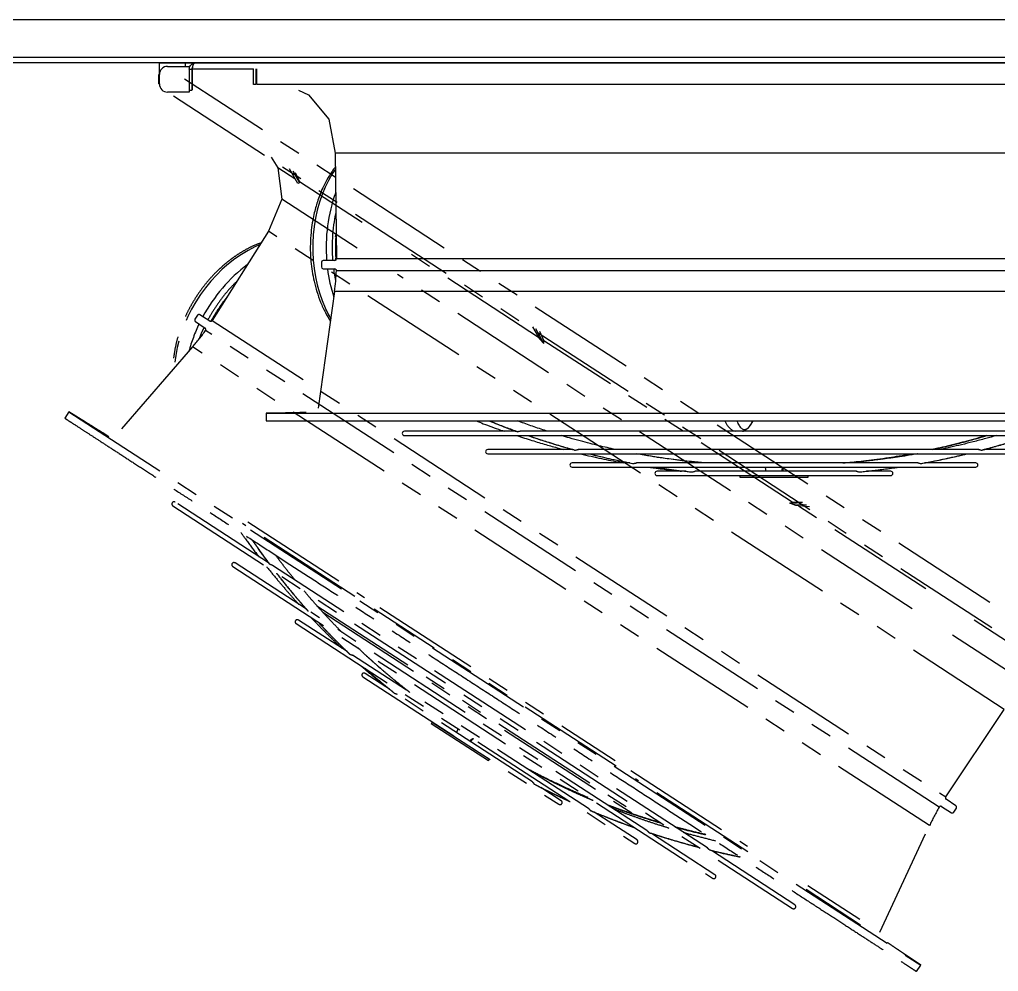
# Model space of a CAD drawing. Header units: inches. Extents: x 908 to 1218, y 494 to 690.
# Drawn here: x 1042.75 to 1065.33, y 597.47 to 619.41 of the extents above; entities that cross this region are included whole.
import ezdxf

# ---------------------------------------------------------------- set-up
doc = ezdxf.new("R2010")
doc.units = ezdxf.units.IN
doc.header["$MEASUREMENT"] = 0
doc.linetypes.add('PHANTOM', pattern=[0.5, 0.25, -0.05, 0.05, -0.05, 0.05, -0.05])
doc.layers.add('Hingeable', color=7, linetype='PHANTOM')

msp = doc.modelspace()

# ---------------------------------------------------------------- linework, layer by layer
at = {"linetype": 'Continuous', "lineweight": 25}
for p, q in [((960.2814, 619.412), (1080.0154, 619.412)), ((960.2814, 618.545), (1080.0154, 618.545)), ((1080.0154, 618.412), (960.2814, 618.412)), ((1045.9772, 618.1465), (1045.9772, 618.412)), ((1046.1652, 618.334), (1046.6652, 618.334)), ((1046.5712, 618.412), (1046.5712, 618.334)), ((1046.6652, 618.334), (1046.6652, 618.266)), ((1046.6686, 618.287), (1046.6652, 618.287)), ((1046.7368, 618.287), (1046.7313, 618.287)), ((1045.9677, 617.9275), (1045.9677, 618.1465)), ((1045.9677, 618.1465), (1045.9777, 618.1465)), ((1045.9777, 617.9275), (1045.9777, 618.1465)), ((1046.6652, 618.266), (1046.7282, 618.266)), ((1046.6652, 618.266), (1046.6652, 617.787)), ((1046.7282, 618.266), (1046.7282, 617.787)), ((1046.7353, 618.154), (1046.7282, 618.154)), ((1046.7353, 618.266), (1046.7353, 617.787)), ((1048.1484, 618.266), (1046.7353, 618.266)), ((1048.1484, 617.912), (1048.1484, 618.279)), ((1048.1984, 618.279), (1048.1984, 617.912)), ((1048.2263, 617.912), (1048.2263, 618.279)), ((1045.9677, 617.9275), (1045.9777, 617.9275)), ((1048.1984, 617.912), (1048.1484, 617.912)), ((1072.0706, 617.912), (1048.2263, 617.912)), ((1046.6652, 617.74), (1046.1652, 617.74)), ((1046.6652, 617.787), (1046.6652, 617.74)), ((1046.6652, 617.787), (1046.7282, 617.787)), ((1049.1844, 617.787), (1049.4134, 617.6748)), ((1049.4134, 617.6748), (1049.8862, 617.1161)), ((1049.8862, 617.1161), (1050.0303, 616.3308)), ((1050.0303, 616.3308), (1050.0642, 613.9001)), ((1070.2666, 616.3308), (1050.0303, 616.3308)), ((1050.0554, 614.5331), (1050.0467, 614.4304)), ((1050.0467, 614.4304), (1050.0564, 614.4597)), ((1050.0397, 614.4031), (1050.0467, 614.4304)), ((1050.0572, 614.4031), (1050.0397, 614.4031)), ((1050.0397, 614.4031), (1050.0447, 614.4005)), ((1050.0467, 614.4304), (1050.0447, 614.4005)), ((1050.0447, 614.4005), (1050.0573, 614.3965)), ((1049.7154, 613.816), (1049.7154, 613.7087)), ((1050.0255, 613.8601), (1049.7541, 613.8554)), ((1050.0397, 613.9091), (1050.0447, 613.9117)), ((1050.0641, 613.9091), (1050.0397, 613.9091)), ((1050.0397, 613.9091), (1050.0467, 613.8818)), ((1050.0447, 613.9117), (1050.0639, 613.9179)), ((1050.0467, 613.8818), (1050.0447, 613.9117)), ((1050.0467, 613.8818), (1050.0506, 613.87)), ((1050.0467, 613.8818), (1050.0478, 613.8675)), ((1050.0642, 613.9001), (1070.2327, 613.9001)), ((1049.7541, 613.6693), (1050.0218, 613.6647)), ((1050.0604, 613.6237), (1070.2365, 613.6237)), ((1050.0168, 613.144), (1049.6392, 610.4568)), ((1070.2801, 613.144), (1050.0168, 613.144)), ((1048.8886, 610.344), (1048.4358, 610.3361)), ((1048.4358, 610.3361), (1048.4389, 610.16)), ((1048.4358, 610.3361), (1071.861, 610.3361)), ((1059.6224, 610.0842), (1059.673, 610.16)), ((1059.5958, 610.0464), (1059.6022, 610.056)), ((1059.5996, 610.0527), (1059.5958, 610.0464)), ((1059.6139, 610.0767), (1059.6068, 610.0648)), ((1059.6195, 610.086), (1059.6139, 610.0767)), ((1054.1991, 609.9209), (1051.6273, 609.9209)), ((1051.6273, 609.8225), (1068.6696, 609.8225)), ((1066.2643, 609.9209), (1054.3074, 609.9209)), ((1055.512, 609.4996), (1053.5499, 609.4996)), ((1064.874, 609.4996), (1055.6366, 609.4996)), ((1066.747, 609.4996), (1064.9975, 609.4996)), ((1053.5499, 609.4012), (1066.747, 609.4012)), ((1056.8286, 609.192), (1055.4939, 609.192)), ((1055.4939, 609.0936), (1064.803, 609.0936)), ((1063.4684, 609.192), (1056.9798, 609.192)), ((1064.803, 609.192), (1063.6217, 609.192)), ((1058.1228, 608.9991), (1057.4527, 608.9991)), ((1057.4527, 608.9006), (1062.8442, 608.9006)), ((1062.052, 608.9991), (1058.3333, 608.9991)), ((1059.361, 608.9002), (1059.361, 608.8608)), ((1059.361, 608.9002), (1060.9358, 608.9002)), ((1059.361, 608.8608), (1060.9358, 608.8608)), ((1060.9358, 608.8608), (1060.9358, 608.9002)), ((1062.8442, 608.9991), (1062.2836, 608.9991))]:
    msp.add_line(p, q, dxfattribs=at)
msp.add_line((1045.9772, 618.412), (1072.0154, 618.412))
at = {"linetype": 'Continuous', "lineweight": 25, "flags": 128}
msp.add_lwpolyline([(1050.0354, 615.9652), (1049.9641, 615.8568), (1049.877, 615.7052), (1049.7981, 615.5446), (1049.7282, 615.376), (1049.6674, 615.2005), (1049.6163, 615.0189), (1049.575, 614.8324), (1049.5438, 614.6419), (1049.5229, 614.4487), (1049.5124, 614.2538), (1049.5124, 614.0584), (1049.5229, 613.8635), (1049.5438, 613.6703), (1049.575, 613.4798), (1049.6163, 613.2933), (1049.6674, 613.1117), (1049.7282, 612.9362), (1049.7981, 612.7676), (1049.877, 612.607), (1049.9284, 612.5148)], dxfattribs=at)
at = {"linetype": 'Continuous', "lineweight": 25}
for centre, radius, start, end in [((1046.1652, 618.1465), 0.1875, 90, 180), ((1046.1647, 617.9275), 0.1875, 180, 270), ((1046.1652, 617.9275), 0.1875, 180, 270), ((1053.5763, 614.1599), 3.754, 160.25957, 184.63044), ((1053.9299, 614.1561), 3.8929, 176.39995, 183.60005), ((1049.7547, 613.816), 0.0394, 91, 180), ((1050.0248, 613.8995), 0.0394, 271, 0.79863), ((1049.7547, 613.7087), 0.0394, 180, 269), ((1053.4643, 614.1223), 3.639, 187.17806, 197.74353), ((1045.1435, 613.8289), 4.9213, 352, 357.61022), ((1050.0211, 613.6253), 0.0394, 357.61022, 89), ((1051.6273, 609.8717), 0.0492, 90, 270), ((1053.5499, 609.4504), 0.0492, 90, 270), ((1055.4939, 609.1428), 0.0492, 90, 270), ((1064.803, 609.1428), 0.0492, 270, 90), ((1057.4527, 608.9499), 0.0492, 90, 270), ((1062.8442, 608.9499), 0.0492, 270, 90)]:
    msp.add_arc(centre, radius, start, end, dxfattribs=at)
for points, knots in [([(1046.6652, 618.266), (1046.6666, 618.2816), (1046.6696, 618.3128), (1046.692, 618.3542), (1046.724, 618.3858), (1046.7646, 618.4076), (1046.795, 618.4105), (1046.8112, 618.412)], [0, 0, 0, 0, 0.1911269, 0.3820585, 0.5729919, 0.7736094, 1, 1, 1, 1]), ([(1046.7282, 618.266), (1046.7288, 618.2742), (1046.7298, 618.2887), (1046.7363, 618.3007), (1046.7391, 618.3059)], [0, 0, 0, 0, 0.567634, 1, 1, 1, 1]), ([(1046.8112, 618.412), (1046.7995, 618.4093), (1046.7801, 618.4048), (1046.7544, 618.3743), (1046.7436, 618.339), (1046.7379, 618.301), (1046.7362, 618.2781), (1046.7353, 618.266)], [0, 0, 0, 0, 0.3002984, 0.4981942, 0.7181275, 0.8511703, 1, 1, 1, 1]), ([(1050.0347, 616.014), (1050.0087, 615.9806), (1049.9377, 615.8896), (1049.8416, 615.7276), (1049.7477, 615.5429), (1049.6758, 615.3716), (1049.6213, 615.2177), (1049.5769, 615.0697), (1049.5369, 614.9096), (1049.4999, 614.7185), (1049.4701, 614.4909), (1049.4564, 614.2612), (1049.4576, 614.0378), (1049.4706, 613.8283), (1049.4981, 613.6062), (1049.5428, 613.3739), (1049.6071, 613.1342), (1049.694, 612.8919), (1049.7973, 612.6621), (1049.8812, 612.525), (1049.9208, 612.4605)], [0, 0, 0, 0, 0.0371027, 0.1012441, 0.1583804, 0.208552, 0.2517965, 0.2889128, 0.3308986, 0.3813392, 0.4402481, 0.5076441, 0.5573162, 0.6107832, 0.6680547, 0.7291411, 0.7940539, 0.8628045, 0.935405, 1, 1, 1, 1]), ([(1050.0493, 614.9714), (1050.0338, 614.8987), (1049.9978, 614.7301), (1049.9682, 614.4564), (1049.9548, 614.157), (1049.9658, 613.9581), (1049.9712, 613.8592)], [0, 0, 0, 0, 0.2022622, 0.46904, 0.7358182, 1, 1, 1, 1]), ([(1049.9937, 613.6652), (1049.9972, 613.63), (1050.0067, 613.5369), (1050.0268, 613.4472), (1050.0392, 613.3915)], [0, 0, 0, 0, 0.378481, 1, 1, 1, 1]), ([(1048.4389, 610.16), (1048.4437, 610.16), (1048.4534, 610.16), (1048.5314, 610.16), (1048.6555, 610.16), (1048.8299, 610.16), (1049.0524, 610.16), (1049.3225, 610.16), (1049.639, 610.16), (1050.0005, 610.16), (1050.4054, 610.16), (1050.852, 610.16), (1051.3385, 610.16), (1051.8626, 610.16), (1052.4223, 610.16), (1053.015, 610.16), (1053.6383, 610.16), (1054.2895, 610.16), (1054.9658, 610.16), (1055.6642, 610.16), (1056.3818, 610.16), (1057.1156, 610.16), (1057.8624, 610.16), (1058.619, 610.16), (1059.3821, 610.16), (1060.1484, 610.16), (1060.9148, 610.16), (1061.6779, 610.16), (1062.4345, 610.16), (1063.1813, 610.16), (1063.915, 610.16), (1064.6327, 610.16), (1065.3311, 610.16), (1066.0074, 610.16), (1066.6586, 610.16), (1067.2818, 610.16), (1067.8746, 610.16), (1068.4342, 610.16), (1068.9584, 610.16), (1069.4449, 610.16), (1069.8915, 610.16), (1070.2964, 610.16), (1070.6579, 610.16), (1070.9744, 610.16), (1071.2445, 610.16), (1071.467, 610.16), (1071.6413, 610.16), (1071.7655, 610.16), (1071.8435, 610.16), (1071.8531, 610.16), (1071.858, 610.16)], [0, 0, 0, 0, 0.0208333, 0.0416667, 0.0625, 0.0833333, 0.1041667, 0.125, 0.1458333, 0.1666667, 0.1875, 0.2083334, 0.2291667, 0.25, 0.2708334, 0.2916666, 0.3125, 0.3333333, 0.3541667, 0.375, 0.3958333, 0.4166666, 0.4375001, 0.4583333, 0.4791667, 0.5, 0.5208333, 0.5416667, 0.5625, 0.5833334, 0.6041667, 0.625, 0.6458334, 0.6666667, 0.6875, 0.7083334, 0.7291667, 0.75, 0.7708333, 0.7916667, 0.8125, 0.8333333, 0.8541667, 0.875, 0.8958333, 0.9166667, 0.9375, 0.9583333, 0.9791667, 1, 1, 1, 1]), ([(1049.361, 610.3523), (1049.3575, 610.3522), (1049.3505, 610.3521), (1049.2965, 610.3511), (1049.2194, 610.3498), (1049.1269, 610.3481), (1049.0336, 610.3465), (1048.9547, 610.3452), (1048.8994, 610.3442), (1048.8922, 610.3441), (1048.8886, 610.344)], [0, 0, 0, 0, 0.1247936, 0.2486431, 0.3721439, 0.4969371, 0.6227234, 0.7484945, 0.8742541, 1, 1, 1, 1]), ([(1053.2821, 610.16), (1053.3368, 610.1384), (1053.5237, 610.0646), (1053.7393, 609.9853), (1053.9006, 609.9304), (1053.9285, 609.9209)], [0, 0, 0, 0, 0.2551692, 0.8714274, 1, 1, 1, 1]), ([(1053.585, 610.16), (1053.6489, 610.1337), (1053.8407, 610.0547), (1054.0522, 609.9738), (1054.2001, 609.9214), (1054.2187, 609.9148)], [0, 0, 0, 0, 0.3037805, 0.9120454, 1, 1, 1, 1]), ([(1053.595, 610.16), (1053.6264, 610.1469), (1053.7506, 610.0951), (1053.9656, 610.0117), (1054.1496, 609.9436), (1054.24, 609.9101)], [0, 0, 0, 0, 0.14679443, 0.58056216, 1, 1, 1, 1]), ([(1054.9281, 609.9209), (1054.9047, 609.9283), (1054.7756, 609.9688), (1054.544, 610.0474), (1054.3366, 610.1228), (1054.2339, 610.16)], [0, 0, 0, 0, 0.1009147, 0.5551046, 1, 1, 1, 1]), ([(1059.0176, 610.16), (1059.0221, 610.1502), (1059.0317, 610.1292), (1059.0481, 610.0989), (1059.0666, 610.0687), (1059.0874, 610.0398), (1059.111, 610.0112), (1059.1479, 609.9752), (1059.1971, 609.9385), (1059.2386, 609.9264), (1059.2572, 609.9209)], [0, 0, 0, 0, 0.0905703, 0.1931152, 0.2979929, 0.4051653, 0.5146455, 0.6528278, 0.8439889, 1, 1, 1, 1]), ([(1059.2959, 610.16), (1059.2994, 610.1501), (1059.3185, 610.0971), (1059.3591, 610.0284), (1059.4173, 609.9724), (1059.4717, 609.9532), (1059.5056, 609.9699), (1059.5194, 609.9767)], [0, 0, 0, 0, 0.0569108, 0.3038332, 0.5601303, 0.8215446, 1, 1, 1, 1]), ([(1059.6373, 610.16), (1059.6379, 610.1409), (1059.6386, 610.1136), (1059.6239, 610.0924), (1059.6195, 610.086)], [0, 0, 0, 0, 0.6998275, 1, 1, 1, 1]), ([(1059.4252, 609.9209), (1059.4378, 609.9248), (1059.4723, 609.9354), (1059.5025, 609.9587), (1059.5217, 609.9734)], [0, 0, 0, 0, 0.3635829, 1, 1, 1, 1]), ([(1059.5194, 609.9767), (1059.5258, 609.9786), (1059.552, 609.9863), (1059.577, 610.0205), (1059.5958, 610.0464)], [0, 0, 0, 0, 0.2444724, 1, 1, 1, 1]), ([(1059.5472, 609.9928), (1059.551, 609.9956), (1059.5764, 610.0139), (1059.5984, 610.0468), (1059.6172, 610.0747)], [0, 0, 0, 0, 0.1518701, 1, 1, 1, 1]), ([(1054.2161, 609.8225), (1054.2173, 609.8221), (1054.3343, 609.782), (1054.5587, 609.7121), (1054.88, 609.6156), (1055.1252, 609.5461), (1055.2637, 609.5101), (1055.3038, 609.4996)], [0, 0, 0, 0, 0.0033163, 0.3252534, 0.6200059, 0.8899545, 1, 1, 1, 1]), ([(1054.24, 609.9101), (1054.2341, 609.9104), (1054.2251, 609.9109), (1054.2203, 609.9137), (1054.2187, 609.9147)], [0, 0, 0, 0, 0.6572272, 1, 1, 1, 1]), ([(1054.3087, 609.9208), (1054.3081, 609.9208), (1054.3036, 609.9211), (1054.294, 609.9198), (1054.2782, 609.9162), (1054.2592, 609.9114), (1054.2468, 609.9105), (1054.24, 609.9101)], [0, 0, 0, 0, 0.02775, 0.2009137, 0.3724469, 0.6544216, 1, 1, 1, 1]), ([(1054.4784, 609.8225), (1054.4915, 609.8178), (1054.6123, 609.7747), (1054.829, 609.7042), (1055.1189, 609.6134), (1055.3538, 609.5441), (1055.4933, 609.5057), (1055.5463, 609.4912)], [0, 0, 0, 0, 0.0373277, 0.3415904, 0.6100747, 0.8518795, 1, 1, 1, 1]), ([(1054.4903, 609.8225), (1054.5554, 609.7997), (1054.7416, 609.7343), (1055.0175, 609.6469), (1055.3114, 609.5582), (1055.4837, 609.5101), (1055.5668, 609.4869)], [0, 0, 0, 0, 0.1823606, 0.5219938, 0.7693971, 1, 1, 1, 1]), ([(1056.4971, 609.4996), (1056.4317, 609.5138), (1056.3036, 609.5417), (1056.1072, 609.5882), (1055.9013, 609.6393), (1055.6756, 609.6987), (1055.4547, 609.7598), (1055.3089, 609.8035), (1055.2453, 609.8225)], [0, 0, 0, 0, 0.1559953, 0.3057262, 0.4694356, 0.6487841, 0.8468714, 1, 1, 1, 1]), ([(1065.0524, 609.8225), (1064.9785, 609.8005), (1064.8279, 609.7559), (1064.6075, 609.6951), (1064.3797, 609.6353), (1064.1564, 609.5801), (1063.9593, 609.5341), (1063.8435, 609.509), (1063.8002, 609.4996)], [0, 0, 0, 0, 0.17790142, 0.36237281, 0.52920155, 0.72385137, 0.89658553, 1, 1, 1, 1]), ([(1063.8012, 609.4996), (1063.836, 609.5069), (1063.9627, 609.5335), (1064.1881, 609.5865), (1064.4856, 609.6607), (1064.7781, 609.7393), (1064.9713, 609.7967), (1065.058, 609.8225)], [0, 0, 0, 0, 0.0826391, 0.3009, 0.5364815, 0.79198, 1, 1, 1, 1]), ([(1065.2821, 609.8225), (1065.1998, 609.7991), (1065.0203, 609.7482), (1064.7512, 609.6781), (1064.4818, 609.6119), (1064.2338, 609.5551), (1064.0664, 609.5185), (1063.9815, 609.5013), (1063.9729, 609.4996)], [0, 0, 0, 0, 0.1894129, 0.413164, 0.6178386, 0.8064082, 0.9804163, 1, 1, 1, 1]), ([(1064.9429, 609.4869), (1065.0546, 609.5169), (1065.2884, 609.5796), (1065.6244, 609.679), (1065.8886, 609.7611), (1066.031, 609.809), (1066.071, 609.8225)], [0, 0, 0, 0, 0.2960221, 0.6190564, 0.8929449, 1, 1, 1, 1]), ([(1064.9618, 609.4908), (1064.9665, 609.492), (1065.0652, 609.5172), (1065.2662, 609.5729), (1065.5859, 609.6653), (1065.8594, 609.749), (1066.0298, 609.8064), (1066.0774, 609.8225)], [0, 0, 0, 0, 0.012489, 0.2638136, 0.5389367, 0.8710184, 1, 1, 1, 1]), ([(1055.5462, 609.4909), (1055.5463, 609.4908), (1055.5493, 609.4885), (1055.5576, 609.4871), (1055.5655, 609.4869), (1055.5668, 609.4869)], [0, 0, 0, 0, 0.0124025, 0.8343247, 1, 1, 1, 1]), ([(1055.5668, 609.4869), (1055.5731, 609.4873), (1055.5849, 609.4881), (1055.6034, 609.4931), (1055.6189, 609.4974), (1055.6292, 609.4993), (1055.6365, 609.4998), (1055.6395, 609.4993), (1055.6412, 609.499)], [0, 0, 0, 0, 0.292607, 0.5470097, 0.7222793, 0.8555869, 0.9202686, 1, 1, 1, 1]), ([(1064.8692, 609.4989), (1064.8705, 609.4992), (1064.8722, 609.4996), (1064.8779, 609.4996), (1064.8865, 609.4986), (1064.9011, 609.495), (1064.9194, 609.4897), (1064.9337, 609.4871), (1064.9415, 609.4869), (1064.9429, 609.4869)], [0, 0, 0, 0, 0.0626154, 0.080825, 0.2284319, 0.3747427, 0.6034082, 0.9334816, 1, 1, 1, 1]), ([(1064.9429, 609.4869), (1064.9486, 609.4872), (1064.9565, 609.4877), (1064.9606, 609.4904), (1064.9617, 609.4912)], [0, 0, 0, 0, 0.7202603, 1, 1, 1, 1]), ([(1055.6923, 609.4012), (1055.7113, 609.3965), (1055.8133, 609.3713), (1055.9924, 609.3308), (1056.2238, 609.2806), (1056.4506, 609.2344), (1056.6008, 609.2066), (1056.6796, 609.192)], [0, 0, 0, 0, 0.0577954, 0.3112715, 0.5451845, 0.7611209, 1, 1, 1, 1]), ([(1055.8878, 609.4012), (1055.9512, 609.3853), (1056.0875, 609.351), (1056.289, 609.3044), (1056.4848, 609.2614), (1056.6586, 609.2254), (1056.7913, 609.1991), (1056.8663, 609.1851), (1056.8902, 609.1807)], [0, 0, 0, 0, 0.1903686, 0.4093739, 0.6037593, 0.7761169, 0.9288109, 1, 1, 1, 1]), ([(1055.8918, 609.4012), (1055.8934, 609.4008), (1055.981, 609.3778), (1056.1495, 609.3377), (1056.4049, 609.279), (1056.656, 609.2257), (1056.8266, 609.193), (1056.9085, 609.1773)], [0, 0, 0, 0, 0.0047443, 0.2597377, 0.4981117, 0.7590951, 1, 1, 1, 1]), ([(1058.5377, 609.192), (1058.4823, 609.1968), (1058.3506, 609.2083), (1058.1467, 609.2296), (1057.932, 609.2548), (1057.7356, 609.2804), (1057.573, 609.3036), (1057.4324, 609.325), (1057.2992, 609.3463), (1057.1485, 609.3716), (1057.042, 609.391), (1056.9859, 609.4012)], [0, 0, 0, 0, 0.106827, 0.2538652, 0.393264, 0.5213065, 0.6332717, 0.7078537, 0.7934049, 0.8912396, 1, 1, 1, 1]), ([(1058.5558, 609.192), (1058.5204, 609.1949), (1058.4178, 609.2032), (1058.2408, 609.2207), (1058.0162, 609.2452), (1057.7664, 609.2766), (1057.5115, 609.3125), (1057.3396, 609.3403), (1057.26, 609.3531)], [0, 0, 0, 0, 0.0816516, 0.2369362, 0.4093109, 0.6011102, 0.8152531, 1, 1, 1, 1]), ([(1061.7411, 609.192), (1061.7765, 609.1949), (1061.879, 609.2032), (1062.0561, 609.2207), (1062.2807, 609.2452), (1062.5305, 609.2765), (1062.7859, 609.3127), (1063.0461, 609.3543), (1063.2172, 609.3831), (1063.3079, 609.4006), (1063.3112, 609.4012)], [0, 0, 0, 0, 0.0673434, 0.1954166, 0.3375852, 0.4957744, 0.6723918, 0.8258233, 0.9936812, 1, 1, 1, 1]), ([(1063.4551, 609.4012), (1063.4158, 609.3941), (1063.2867, 609.371), (1063.0749, 609.3376), (1062.8076, 609.2986), (1062.5451, 609.2646), (1062.2886, 609.2352), (1062.0583, 609.2124), (1061.9044, 609.1985), (1061.8268, 609.1926), (1061.8181, 609.192)], [0, 0, 0, 0, 0.0722352, 0.2376766, 0.3887453, 0.5628004, 0.7185449, 0.858352, 0.9841316, 1, 1, 1, 1]), ([(1063.4587, 609.4012), (1063.3955, 609.3901), (1063.2587, 609.3661), (1063.0553, 609.3341), (1062.8549, 609.3047), (1062.6736, 609.2802), (1062.5092, 609.2596), (1062.3599, 609.2423), (1062.1938, 609.2244), (1062.0209, 609.2074), (1061.8932, 609.1967), (1061.8368, 609.192)], [0, 0, 0, 0, 0.1173272, 0.2537855, 0.3769388, 0.488294, 0.589206, 0.680874, 0.7643265, 0.89598, 1, 1, 1, 1]), ([(1063.5389, 609.1773), (1063.6491, 609.1976), (1063.8814, 609.2404), (1064.2178, 609.3117), (1064.4616, 609.3663), (1064.5835, 609.3968), (1064.6011, 609.4012)], [0, 0, 0, 0, 0.3104915, 0.6542957, 0.9499074, 1, 1, 1, 1]), ([(1063.5728, 609.1837), (1063.5745, 609.184), (1063.6683, 609.2002), (1063.8264, 609.2309), (1064.052, 609.2762), (1064.2599, 609.3209), (1064.4457, 609.3627), (1064.5621, 609.3909), (1064.6043, 609.4012)], [0, 0, 0, 0, 0.004831, 0.2716588, 0.4588827, 0.6602288, 0.8767876, 1, 1, 1, 1]), ([(1056.8903, 609.1811), (1056.8928, 609.1799), (1056.8977, 609.1776), (1056.905, 609.1774), (1056.9085, 609.1773)], [0, 0, 0, 0, 0.5217556, 1, 1, 1, 1]), ([(1056.9085, 609.1773), (1056.9148, 609.1777), (1056.9266, 609.1786), (1056.9449, 609.184), (1056.9603, 609.1888), (1056.9715, 609.1914), (1056.9793, 609.1923), (1056.9825, 609.1917), (1056.9839, 609.1914)], [0, 0, 0, 0, 0.2854407, 0.5338095, 0.7052372, 0.8376962, 0.9321115, 1, 1, 1, 1]), ([(1057.2746, 609.0936), (1057.3136, 609.0877), (1057.4134, 609.0729), (1057.5684, 609.052), (1057.7346, 609.031), (1057.8827, 609.0136), (1057.9758, 609.0037), (1058.0186, 608.9991)], [0, 0, 0, 0, 0.1574629, 0.4029133, 0.6253461, 0.8273997, 1, 1, 1, 1]), ([(1057.3995, 609.0936), (1057.442, 609.0868), (1057.5655, 609.0672), (1057.7753, 609.0384), (1058.0198, 609.0076), (1058.1832, 608.9904), (1058.2604, 608.9822)], [0, 0, 0, 0, 0.148459, 0.4313257, 0.7313798, 1, 1, 1, 1]), ([(1057.4049, 609.0936), (1057.4447, 609.0871), (1057.6247, 609.0579), (1057.9043, 609.0212), (1058.1443, 608.9965), (1058.2436, 608.9863)], [0, 0, 0, 0, 0.1425303, 0.645365, 1, 1, 1, 1]), ([(1059.96, 608.9991), (1059.9609, 609.01), (1059.9629, 609.0341), (1059.9559, 609.068), (1059.9455, 609.086), (1059.9411, 609.0936)], [0, 0, 0, 0, 0.3232509, 0.7134492, 1, 1, 1, 1]), ([(1060.3369, 608.9991), (1060.336, 609.01), (1060.334, 609.0341), (1060.3409, 609.068), (1060.3514, 609.086), (1060.3558, 609.0936)], [0, 0, 0, 0, 0.3232497, 0.7134487, 1, 1, 1, 1]), ([(1060.3716, 609.0936), (1060.3689, 609.0895), (1060.3597, 609.0759), (1060.3527, 609.0447), (1060.3496, 609.0155), (1060.3527, 609.001), (1060.3531, 608.9991)], [0, 0, 0, 0, 0.16533729, 0.55364192, 0.94181843, 1, 1, 1, 1]), ([(1062.1242, 608.9822), (1062.1922, 608.989), (1062.3347, 609.0034), (1062.5593, 609.0293), (1062.7861, 609.0587), (1062.9449, 609.0806), (1063.0216, 609.0925), (1063.0281, 609.0936)], [0, 0, 0, 0, 0.2252491, 0.4725727, 0.7448135, 0.9783224, 1, 1, 1, 1]), ([(1062.1404, 608.9854), (1062.1835, 608.9895), (1062.2724, 608.9981), (1062.4113, 609.0134), (1062.5623, 609.031), (1062.7285, 609.052), (1062.8835, 609.0729), (1062.9833, 609.0877), (1063.0222, 609.0936)], [0, 0, 0, 0, 0.14654768, 0.30178075, 0.47228808, 0.65999293, 0.86712149, 1, 1, 1, 1]), ([(1063.4662, 609.1917), (1063.467, 609.1918), (1063.4708, 609.1923), (1063.4795, 609.1909), (1063.4928, 609.1875), (1063.5099, 609.1819), (1063.5259, 609.1779), (1063.5354, 609.1774), (1063.5389, 609.1773)], [0, 0, 0, 0, 0.038343, 0.1789577, 0.3183945, 0.5249472, 0.8280535, 1, 1, 1, 1]), ([(1063.5389, 609.1773), (1063.5447, 609.1775), (1063.552, 609.1779), (1063.5558, 609.1806), (1063.5566, 609.1811)], [0, 0, 0, 0, 0.7937388, 1, 1, 1, 1]), ([(1058.2604, 608.9822), (1058.2667, 608.9827), (1058.2785, 608.9836), (1058.2966, 608.9894), (1058.312, 608.9948), (1058.3239, 608.9981), (1058.332, 608.9995), (1058.335, 608.9989), (1058.3357, 608.9987)], [0, 0, 0, 0, 0.28347557, 0.53094151, 0.70246405, 0.83507072, 0.96055143, 1, 1, 1, 1]), ([(1059.7699, 608.9006), (1059.7845, 608.9005), (1059.82, 608.9003), (1059.8555, 608.9002), (1059.8764, 608.9002)], [0, 0, 0, 0, 0.4110875, 1, 1, 1, 1]), ([(1060.4331, 608.9002), (1060.4515, 608.9002), (1060.4903, 608.9003), (1060.5294, 608.9005), (1060.5497, 608.9006), (1060.5498, 608.9006)], [0, 0, 0, 0, 0.4736372, 0.9975737, 1, 1, 1, 1]), ([(1062.0473, 608.9985), (1062.0475, 608.9986), (1062.0487, 608.9991), (1062.0536, 608.9991), (1062.0617, 608.9982), (1062.0742, 608.9946), (1062.0899, 608.9891), (1062.1076, 608.9834), (1062.1187, 608.9826), (1062.1242, 608.9822)], [0, 0, 0, 0, 0.0165709, 0.0751265, 0.1995839, 0.3231784, 0.4968868, 0.7489432, 1, 1, 1, 1])]:
    msp.add_open_spline(points, degree=3, knots=knots, dxfattribs=at)
at = {"layer": 'Hingeable', "linetype": 'PHANTOM', "ltscale": 10}
for p, q in [((1069.3203, 603.2528), (1046.5538, 618.0376)), ((1046.3026, 617.6509), (1069.0692, 602.8661)), ((1048.5561, 616.2435), (1048.705, 615.9945)), ((1048.705, 615.9945), (1048.7973, 615.2685)), ((1049.1199, 615.725), (1048.705, 615.9945)), ((1049.173, 615.6322), (1048.9813, 615.9674)), ((1049.0514, 615.9219), (1049.2081, 615.6477)), ((1049.1075, 615.8854), (1049.2079, 615.6679)), ((1049.2081, 615.6477), (1049.173, 615.6322)), ((1050.6514, 614.7305), (1049.2079, 615.6679)), ((1049.2081, 615.6477), (1049.2079, 615.6679)), ((1048.7973, 615.2685), (1048.4904, 614.5313)), ((1050.5364, 614.1391), (1048.7973, 615.2685)), ((1048.4904, 614.5313), (1047.195, 612.4743)), ((1065.462, 603.5099), (1048.4904, 614.5313)), ((1054.7233, 612.0861), (1051.7657, 614.0068)), ((1063.34, 605.8243), (1051.4679, 613.5341)), ((1047.4484, 612.9095), (1047.4692, 612.9286)), ((1047.4631, 612.9), (1047.4484, 612.9095)), ((1047.4484, 612.9095), (1047.4512, 612.9046)), ((1047.4692, 612.9286), (1047.4512, 612.9046)), ((1047.4512, 612.9046), (1047.4596, 612.8944)), ((1047.5323, 613.01), (1047.4692, 612.9286)), ((1047.4692, 612.9286), (1047.4933, 612.9479)), ((1046.8567, 612.5938), (1046.7982, 612.5038)), ((1046.8092, 612.4497), (1047.0312, 612.3)), ((1047.1408, 612.4619), (1046.9106, 612.6057)), ((1047.1704, 612.4684), (1047.1635, 612.4559)), ((1047.1704, 612.4684), (1047.1672, 612.4564)), ((1047.1794, 612.4952), (1047.1704, 612.4684)), ((1047.1704, 612.4684), (1047.185, 612.4946)), ((1047.1998, 612.4819), (1047.1794, 612.4952)), ((1047.1794, 612.4952), (1047.185, 612.4946)), ((1047.185, 612.4946), (1047.2045, 612.4893)), ((1047.195, 612.4743), (1064.1097, 601.4897)), ((1063.9623, 601.2559), (1047.0413, 612.2445)), ((1054.5848, 612.3284), (1054.7415, 612.0543)), ((1054.8465, 611.9478), (1054.6548, 612.283)), ((1054.7444, 612.2248), (1054.8457, 612.0067)), ((1054.8465, 611.9478), (1054.7415, 612.0543)), ((1060.5707, 608.2888), (1054.8457, 612.0067)), ((1054.8465, 611.9478), (1054.8457, 612.0067)), ((1046.7435, 611.866), (1044.9632, 609.818)), ((1063.7376, 600.8298), (1046.7435, 611.866)), ((1043.8883, 610.3722), (1043.7949, 610.2228)), ((1044.2723, 610.1322), (1043.8883, 610.3722)), ((1043.8883, 610.3722), (1063.5343, 597.6139)), ((1044.673, 609.8818), (1044.6731, 609.8819)), ((1044.8114, 609.7953), (1044.673, 609.8818)), ((1046.2851, 608.2032), (1060.578, 598.9213)), ((1048.4956, 606.8851), (1046.3387, 608.2858)), ((1060.5166, 608.2656), (1060.5707, 608.2888)), ((1060.5166, 608.2656), (1060.9008, 608.2268)), ((1060.6566, 608.213), (1060.5166, 608.2656)), ((1060.5707, 608.2888), (1060.8112, 608.285)), ((1060.9708, 608.1813), (1060.6566, 608.213)), ((1063.6507, 606.2886), (1060.6931, 608.2093)), ((1050.4868, 606.1097), (1047.8976, 607.7911)), ((1048.0182, 607.8341), (1050.7078, 606.0874)), ((1047.6681, 606.8028), (1058.7361, 599.6151)), ((1049.3672, 605.8167), (1047.7217, 606.8853)), ((1058.6144, 600.3139), (1048.5864, 606.8261)), ((1049.6115, 605.897), (1057.1178, 601.0224)), ((1057.2189, 600.7177), (1049.4718, 605.7488)), ((1049.7434, 605.7517), (1056.9318, 601.0835)), ((1056.5106, 602.1978), (1050.9327, 605.8202)), ((1051.0644, 605.8558), (1056.4896, 602.3327)), ((1049.1309, 605.486), (1056.9381, 600.4159)), ((1050.3039, 604.8416), (1049.1845, 605.5685)), ((1066.2085, 604.6276), (1064.765, 605.565)), ((1066.0106, 604.09), (1064.27, 605.2203)), ((1055.8725, 601.2253), (1050.4307, 604.7592)), ((1051.2842, 603.9749), (1050.7222, 604.3399)), ((1050.6686, 604.2574), (1055.1903, 601.3209)), ((1054.5796, 601.8349), (1051.4608, 603.8603)), ((1064.1097, 601.4897), (1065.462, 603.5099)), ((1052.2689, 603.2176), (1052.2474, 603.1846)), ((1052.2474, 603.1846), (1053.5682, 602.3269)), ((1052.2689, 603.2176), (1053.5896, 602.3599)), ((1053.5682, 602.3269), (1053.5896, 602.3599)), ((1056.8462, 602.1011), (1059.5359, 600.3544)), ((1059.5457, 600.2268), (1056.9564, 601.9083)), ((1055.2439, 601.4035), (1054.7737, 601.7088)), ((1064.3455, 601.2834), (1064.1204, 601.4352)), ((1056.9917, 600.4984), (1056.0011, 601.1418)), ((1064.0171, 601.2692), (1064.2442, 601.1273)), ((1064.298, 601.1393), (1064.3565, 601.2293)), ((1062.5908, 598.3705), (1063.7376, 600.8298)), ((1058.7897, 599.6976), (1057.3225, 600.6505)), ((1060.6316, 599.0038), (1058.7063, 600.2542)), ((1062.1488, 598.5363), (1060.8899, 599.3538)), ((1060.9321, 599.4477), (1062.1282, 598.6709)), ((1063.5343, 597.6139), (1063.1589, 597.8671)), ((1063.4358, 597.4678), (1063.5343, 597.6139))]:
    msp.add_line(p, q, dxfattribs=at)
at = {"layer": 'Hingeable', "linetype": 'PHANTOM', "ltscale": 10, "flags": 128}
msp.add_lwpolyline([(1048.2956, 614.2219), (1048.1768, 614.1698), (1048.0211, 614.0901), (1047.8675, 613.9984), (1047.717, 613.8951), (1047.5705, 613.781), (1047.4287, 613.6566), (1047.2924, 613.5226), (1047.1626, 613.3799), (1047.0398, 613.2292), (1046.9249, 613.0715), (1046.8185, 612.9076), (1046.7211, 612.7384), (1046.6334, 612.565), (1046.5558, 612.3883), (1046.4888, 612.2094), (1046.4329, 612.0292), (1046.3882, 611.8489), (1046.3551, 611.6694), (1046.3337, 611.4918), (1046.3266, 611.3864)], dxfattribs=at)
at = {"layer": 'Hingeable', "linetype": 'PHANTOM', "ltscale": 10}
for centre, radius, start, end in [((1050.2819, 610.7794), 3.7539, 127.25934, 151.63085), ((1050.5744, 610.5849), 3.8904, 143.39765, 150.60235), ((1046.8312, 612.4823), 0.0394, 147, 236), ((1046.8897, 612.5724), 0.0394, 58, 147), ((1047.1617, 612.4953), 0.0394, 238, 327.79863), ((1050.1672, 610.809), 3.6385, 154.17725, 164.744), ((1043.0293, 615.0946), 4.9213, 319, 324.61022), ((1047.0092, 612.2673), 0.0394, 324.61022, 56), ((1046.3119, 608.2445), 0.0492, 57, 237), ((1047.6949, 606.844), 0.0492, 57, 237), ((1049.1577, 605.5272), 0.0492, 57, 237), ((1050.6954, 604.2986), 0.0492, 57, 237), ((1055.2171, 601.3622), 0.0492, 237, 57), ((1064.1424, 601.4678), 0.0394, 146.20137, 236), ((1068.1978, 598.75), 4.9213, 149.38978, 155), ((1063.9962, 601.2358), 0.0394, 58, 149.38978), ((1064.265, 601.1607), 0.0394, 238, 327), ((1064.3235, 601.2507), 0.0394, 327, 56), ((1056.9649, 600.4572), 0.0492, 237, 57), ((1058.7629, 599.6564), 0.0492, 237, 57), ((1060.6048, 598.9626), 0.0492, 237, 57)]:
    msp.add_arc(centre, radius, start, end, dxfattribs=at)
for points, knots in [([(1048.3216, 614.2632), (1048.2816, 614.2494), (1048.1725, 614.2118), (1048.0037, 614.1282), (1047.8243, 614.0245), (1047.6707, 613.9199), (1047.5412, 613.8205), (1047.4233, 613.7206), (1047.3026, 613.6081), (1047.1674, 613.468), (1047.0186, 613.2934), (1046.882, 613.1081), (1046.7613, 612.9202), (1046.6581, 612.7374), (1046.5602, 612.5362), (1046.4711, 612.317), (1046.3945, 612.0809), (1046.3354, 611.8304), (1046.2969, 611.5814), (1046.2927, 611.4207), (1046.2907, 611.3451)], [0, 0, 0, 0, 0.03710312, 0.10124438, 0.1583804, 0.20855234, 0.25179691, 0.28891351, 0.3308988, 0.38133962, 0.44024832, 0.50764428, 0.55731674, 0.61078344, 0.66805483, 0.72914153, 0.79405404, 0.8628046, 0.93540538, 1, 1, 1, 1]), ([(1047.766, 613.3809), (1047.7134, 613.3284), (1047.5914, 613.2065), (1047.4175, 612.9931), (1047.2432, 612.7493), (1047.1441, 612.5766), (1047.0948, 612.4906)], [0, 0, 0, 0, 0.2022627, 0.4690407, 0.735818, 1, 1, 1, 1]), ([(1047.0079, 612.3157), (1046.9917, 612.2842), (1046.949, 612.201), (1046.917, 612.1149), (1046.8971, 612.0613)], [0, 0, 0, 0, 0.37848084, 1, 1, 1, 1]), ([(1043.795, 610.2228), (1043.799, 610.2202), (1043.8071, 610.2149), (1043.8725, 610.1724), (1043.9766, 610.1048), (1044.1228, 610.0099), (1044.3095, 609.8887), (1044.536, 609.7416), (1044.8014, 609.5692), (1045.1046, 609.3723), (1045.4442, 609.1518), (1045.8187, 608.9086), (1046.2267, 608.6436), (1046.6663, 608.3581), (1047.1357, 608.0533), (1047.6328, 607.7305), (1048.1555, 607.391), (1048.7017, 607.0364), (1049.2688, 606.668), (1049.8546, 606.2876), (1050.4565, 605.8968), (1051.0719, 605.4971), (1051.6981, 605.0904), (1052.3326, 604.6784), (1052.9726, 604.2628), (1053.6154, 603.8454), (1054.2581, 603.428), (1054.8981, 603.0123), (1055.5326, 602.6003), (1056.1589, 602.1936), (1056.7743, 601.7939), (1057.3762, 601.4031), (1057.962, 601.0227), (1058.5291, 600.6543), (1059.0752, 600.2997), (1059.598, 599.9602), (1060.0951, 599.6374), (1060.5644, 599.3326), (1061.0041, 599.0471), (1061.412, 598.7822), (1061.7866, 598.5389), (1062.1262, 598.3184), (1062.4294, 598.1215), (1062.6948, 597.9491), (1062.9213, 597.802), (1063.1079, 597.6808), (1063.2541, 597.5859), (1063.3583, 597.5183), (1063.4237, 597.4758), (1063.4318, 597.4705), (1063.4358, 597.4679)], [0, 0, 0, 0, 0.02083334, 0.04166665, 0.06249997, 0.08333332, 0.10416663, 0.12499998, 0.1458333, 0.16666669, 0.18749998, 0.20833335, 0.22916666, 0.24999995, 0.27083329, 0.29166665, 0.31250002, 0.33333331, 0.35416667, 0.37499999, 0.39583334, 0.41666668, 0.4375, 0.45833334, 0.47916665, 0.5, 0.52083334, 0.54166666, 0.5625, 0.58333334, 0.60416666, 0.62500002, 0.64583334, 0.66666668, 0.6875, 0.70833335, 0.72916668, 0.75000002, 0.77083336, 0.79166666, 0.81250002, 0.83333333, 0.8541667, 0.87500003, 0.89583337, 0.91666668, 0.93750003, 0.95833334, 0.97916666, 1, 1, 1, 1]), ([(1044.673, 609.8818), (1044.67, 609.8837), (1044.664, 609.8874), (1044.6182, 609.916), (1044.5528, 609.9569), (1044.4744, 610.0059), (1044.3952, 610.0554), (1044.3283, 610.0972), (1044.2814, 610.1265), (1044.2753, 610.1303), (1044.2723, 610.1322)], [0, 0, 0, 0, 0.124793, 0.2486412, 0.372144, 0.4969405, 0.6227237, 0.7484979, 0.8742535, 1, 1, 1, 1]), ([(1047.8568, 607.585), (1047.8909, 607.5371), (1048.0074, 607.3734), (1048.1451, 607.1895), (1048.2504, 607.0556), (1048.2686, 607.0324)], [0, 0, 0, 0, 0.2551664, 0.8714287, 1, 1, 1, 1]), ([(1048.1108, 607.4201), (1048.1501, 607.3632), (1048.2679, 607.1925), (1048.4012, 607.0094), (1048.4967, 606.8849), (1048.5087, 606.8692)], [0, 0, 0, 0, 0.3037793, 0.9120473, 1, 1, 1, 1]), ([(1048.1192, 607.4146), (1048.1384, 607.3865), (1048.2144, 607.2754), (1048.3493, 607.0884), (1048.4664, 606.931), (1048.524, 606.8537)], [0, 0, 0, 0, 0.1467956, 0.5805626, 1, 1, 1, 1]), ([(1049.107, 606.488), (1049.0914, 606.5069), (1049.0052, 606.6112), (1048.8538, 606.8033), (1048.7208, 606.9795), (1048.655, 607.0666)], [0, 0, 0, 0, 0.1009136, 0.5551037, 1, 1, 1, 1]), ([(1049.2945, 606.8781), (1049.2913, 606.8796), (1049.285, 606.8825), (1049.2392, 606.9102), (1049.1733, 606.9513), (1049.0946, 607.0011), (1049.016, 607.0515), (1048.9501, 607.0945), (1048.9043, 607.125), (1048.8988, 607.1297), (1048.896, 607.132)], [0, 0, 0, 0, 0.1225769, 0.2469235, 0.3724523, 0.4979684, 0.6234718, 0.7489704, 0.8744763, 1, 1, 1, 1]), ([(1048.4562, 606.7933), (1048.457, 606.7923), (1048.5334, 606.6949), (1048.6835, 606.5141), (1048.9004, 606.2581), (1049.0682, 606.0664), (1049.1647, 605.9607), (1049.1926, 605.9301)], [0, 0, 0, 0, 0.0033165, 0.3252528, 0.6200064, 0.8899547, 1, 1, 1, 1]), ([(1048.524, 606.8537), (1048.5193, 606.8572), (1048.512, 606.8625), (1048.5095, 606.8674), (1048.5087, 606.8691)], [0, 0, 0, 0, 0.6572403, 1, 1, 1, 1]), ([(1048.5875, 606.8253), (1048.587, 606.8256), (1048.5834, 606.8283), (1048.5746, 606.8324), (1048.5594, 606.838), (1048.5408, 606.8443), (1048.53, 606.8503), (1048.524, 606.8537)], [0, 0, 0, 0, 0.0277298, 0.2009505, 0.372449, 0.6544292, 1, 1, 1, 1]), ([(1048.6762, 606.6504), (1048.6847, 606.6393), (1048.7625, 606.5374), (1048.9059, 606.3602), (1049.0996, 606.1262), (1049.2588, 605.9401), (1049.3549, 605.832), (1049.3914, 605.7909)], [0, 0, 0, 0, 0.0373273, 0.3415886, 0.6100757, 0.8518783, 1, 1, 1, 1]), ([(1048.6862, 606.6439), (1048.7283, 606.5893), (1048.849, 606.4331), (1049.0328, 606.2095), (1049.2309, 605.9751), (1049.3492, 605.8409), (1049.4063, 605.7761)], [0, 0, 0, 0, 0.1823626, 0.5219958, 0.7693976, 1, 1, 1, 1]), ([(1050.1934, 605.2802), (1050.1463, 605.3277), (1050.054, 605.4209), (1049.9147, 605.5668), (1049.7699, 605.7218), (1049.6129, 605.8945), (1049.4609, 606.0661), (1049.3624, 606.1821), (1049.3194, 606.2327)], [0, 0, 0, 0, 0.1559954, 0.3057264, 0.4694362, 0.6487842, 0.846871, 1, 1, 1, 1]), ([(1049.3912, 605.7907), (1049.3912, 605.7906), (1049.3924, 605.787), (1049.3986, 605.7813), (1049.4052, 605.7769), (1049.4063, 605.7761)], [0, 0, 0, 0, 0.01232623, 0.83434404, 1, 1, 1, 1]), ([(1049.4649, 605.6359), (1049.4782, 605.6217), (1049.55, 605.545), (1049.6782, 605.4134), (1049.8449, 605.2454), (1050.01, 605.083), (1050.1208, 604.9779), (1050.1789, 604.9227)], [0, 0, 0, 0, 0.0577951, 0.311271, 0.545185, 0.7611207, 1, 1, 1, 1]), ([(1049.6288, 605.5295), (1049.6733, 605.4816), (1049.769, 605.3786), (1049.9126, 605.2298), (1050.0533, 605.0871), (1050.1795, 604.9622), (1050.2765, 604.8679), (1050.3318, 604.8153), (1050.3494, 604.7986)], [0, 0, 0, 0, 0.1903702, 0.4093733, 0.60376, 0.7761166, 0.9288105, 1, 1, 1, 1]), ([(1049.6321, 605.5273), (1049.6333, 605.5261), (1049.6942, 605.4591), (1049.8137, 605.3336), (1049.996, 605.1453), (1050.1776, 604.9639), (1050.3028, 604.8435), (1050.3629, 604.7857)], [0, 0, 0, 0, 0.0047446, 0.2597372, 0.4981115, 0.7590947, 1, 1, 1, 1]), ([(1050.3497, 604.7989), (1050.3512, 604.7965), (1050.354, 604.7919), (1050.36, 604.7877), (1050.3629, 604.7857)], [0, 0, 0, 0, 0.5217279, 1, 1, 1, 1]), ([(1050.3629, 604.7857), (1050.3684, 604.7827), (1050.3788, 604.777), (1050.3971, 604.7716), (1050.4126, 604.7672), (1050.4234, 604.7633), (1050.4304, 604.7598), (1050.4328, 604.7575), (1050.4338, 604.7565)], [0, 0, 0, 0, 0.2854424, 0.533813, 0.7052518, 0.8376948, 0.9320884, 1, 1, 1, 1]), ([(1051.7373, 603.9107), (1051.6934, 603.945), (1051.5892, 604.0264), (1051.4299, 604.1552), (1051.2635, 604.2933), (1051.1128, 604.4218), (1050.989, 604.5298), (1050.8827, 604.6243), (1050.7826, 604.7147), (1050.67, 604.8181), (1050.5912, 604.8923), (1050.5498, 604.9314)], [0, 0, 0, 0, 0.1068263, 0.2538648, 0.3932643, 0.5213065, 0.6332726, 0.7078534, 0.7934049, 0.89124, 1, 1, 1, 1]), ([(1051.7524, 603.9009), (1051.7243, 603.9226), (1051.6429, 603.9854), (1051.5039, 604.0965), (1051.3289, 604.2394), (1051.1365, 604.4018), (1050.9422, 604.5707), (1050.8132, 604.6876), (1050.7535, 604.7418)], [0, 0, 0, 0, 0.0816504, 0.2369364, 0.4093103, 0.6011103, 0.8152526, 1, 1, 1, 1]), ([(1050.6244, 604.5161), (1050.6539, 604.49), (1050.7295, 604.4232), (1050.8481, 604.3213), (1050.976, 604.2132), (1051.0908, 604.1179), (1051.1634, 604.0589), (1051.1969, 604.0317)], [0, 0, 0, 0, 0.1574631, 0.4029149, 0.6253446, 0.8274016, 1, 1, 1, 1]), ([(1050.7291, 604.4481), (1050.7611, 604.4193), (1050.854, 604.3356), (1051.0142, 604.1971), (1051.2025, 604.0382), (1051.3301, 603.9347), (1051.3904, 603.8859)], [0, 0, 0, 0, 0.1484601, 0.4313266, 0.7313824, 1, 1, 1, 1]), ([(1050.7336, 604.4451), (1050.7635, 604.4181), (1050.8985, 604.2955), (1051.113, 604.1125), (1051.3009, 603.9611), (1051.3786, 603.8985)], [0, 0, 0, 0, 0.1425299, 0.6453664, 1, 1, 1, 1]), ([(1051.3904, 603.8859), (1051.396, 603.8828), (1051.4064, 603.8772), (1051.4248, 603.8721), (1051.4406, 603.8683), (1051.4524, 603.8646), (1051.4599, 603.8613), (1051.4621, 603.8592), (1051.4626, 603.8587)], [0, 0, 0, 0, 0.2834704, 0.5309502, 0.7024549, 0.8350485, 0.9605355, 1, 1, 1, 1]), ([(1052.612, 602.9953), (1052.6242, 602.9872), (1052.6538, 602.9677), (1052.6836, 602.9483), (1052.7011, 602.9369)], [0, 0, 0, 0, 0.411081, 1, 1, 1, 1]), ([(1052.8251, 602.9743), (1052.8318, 602.983), (1052.8466, 603.0021), (1052.8592, 603.0344), (1052.8602, 603.0551), (1052.8606, 603.0639)], [0, 0, 0, 0, 0.3232521, 0.7134587, 1, 1, 1, 1]), ([(1053.1411, 602.7691), (1053.1463, 602.7787), (1053.1577, 602.8), (1053.1821, 602.8247), (1053.2006, 602.834), (1053.2084, 602.838)], [0, 0, 0, 0, 0.3232523, 0.7134587, 1, 1, 1, 1]), ([(1053.2217, 602.8294), (1053.2172, 602.8275), (1053.2021, 602.8211), (1053.1792, 602.7987), (1053.1607, 602.7759), (1053.1554, 602.762), (1053.1547, 602.7602)], [0, 0, 0, 0, 0.1653533, 0.5536511, 0.941836, 1, 1, 1, 1]), ([(1053.1679, 602.6337), (1053.1834, 602.6237), (1053.216, 602.6026), (1053.2487, 602.5816), (1053.266, 602.5706), (1053.2661, 602.5705)], [0, 0, 0, 0, 0.4736212, 0.997559, 1, 1, 1, 1]), ([(1054.4239, 602.166), (1054.4551, 602.1492), (1054.5457, 602.1003), (1054.7037, 602.0185), (1054.9054, 601.9168), (1055.132, 601.807), (1055.3659, 601.6982), (1055.6067, 601.5914), (1055.7659, 601.5224), (1055.8515, 601.4876), (1055.8546, 601.4864)], [0, 0, 0, 0, 0.0673424, 0.1954171, 0.3375851, 0.495775, 0.6723924, 0.8258232, 0.993682, 1, 1, 1, 1]), ([(1055.9753, 601.408), (1055.9385, 601.4235), (1055.8175, 601.4744), (1055.6218, 601.5618), (1055.3763, 601.6746), (1055.1377, 601.789), (1054.9066, 601.9041), (1054.701, 602.0104), (1054.5643, 602.0826), (1054.4961, 602.1199), (1054.4885, 602.1241)], [0, 0, 0, 0, 0.07223509, 0.23767531, 0.38874383, 0.56279967, 0.71854473, 0.85835106, 0.98413179, 1, 1, 1, 1]), ([(1055.9783, 601.406), (1055.9193, 601.4312), (1055.7915, 601.4856), (1055.6034, 601.5695), (1055.4194, 601.654), (1055.254, 601.7322), (1055.1049, 601.8044), (1054.9702, 601.8713), (1054.8212, 601.9467), (1054.6669, 602.0266), (1054.554, 602.0872), (1054.5041, 602.114)], [0, 0, 0, 0, 0.1173271, 0.25378626, 0.37693916, 0.48829545, 0.58920648, 0.68087389, 0.76432704, 0.89598023, 1, 1, 1, 1]), ([(1054.5752, 601.837), (1054.5755, 601.837), (1054.5768, 601.8368), (1054.5809, 601.8342), (1054.5872, 601.8289), (1054.5957, 601.8191), (1054.6059, 601.806), (1054.6176, 601.7916), (1054.6265, 601.7848), (1054.6309, 601.7815)], [0, 0, 0, 0, 0.0165586, 0.0751018, 0.1995498, 0.3231858, 0.4968887, 0.7489595, 1, 1, 1, 1]), ([(1054.6309, 601.7815), (1054.6916, 601.7502), (1054.819, 601.6845), (1055.0214, 601.584), (1055.2277, 601.4851), (1055.3728, 601.417), (1055.4436, 601.3853), (1055.4496, 601.3826)], [0, 0, 0, 0, 0.2252479, 0.472574, 0.7448143, 0.9783224, 1, 1, 1, 1]), ([(1054.6462, 601.7753), (1054.6846, 601.7553), (1054.7638, 601.7141), (1054.8887, 601.6512), (1055.0249, 601.5838), (1055.1757, 601.5109), (1055.3171, 601.444), (1055.4089, 601.4021), (1055.4447, 601.3857)], [0, 0, 0, 0, 0.1465486, 0.3017798, 0.4722889, 0.6599932, 0.8671219, 1, 1, 1, 1]), ([(1055.8705, 601.2263), (1055.8712, 601.2259), (1055.8747, 601.2243), (1055.8813, 601.2184), (1055.8905, 601.2082), (1055.9018, 601.1943), (1055.913, 601.1822), (1055.9208, 601.1766), (1055.9236, 601.1746)], [0, 0, 0, 0, 0.0383898, 0.1789638, 0.3184359, 0.5249724, 0.8280543, 1, 1, 1, 1]), ([(1055.9236, 601.1746), (1055.9286, 601.1717), (1055.9349, 601.168), (1055.9396, 601.1681), (1055.9406, 601.1681)], [0, 0, 0, 0, 0.7936907, 1, 1, 1, 1]), ([(1055.9236, 601.1746), (1056.0271, 601.1316), (1056.2453, 601.041), (1056.5662, 600.9176), (1056.8004, 600.8306), (1056.9192, 600.7897), (1056.9364, 600.7838)], [0, 0, 0, 0, 0.3104923, 0.6542951, 0.9499065, 1, 1, 1, 1]), ([(1055.9556, 601.1615), (1055.9571, 601.1608), (1056.0446, 601.1233), (1056.1939, 601.063), (1056.4078, 600.9781), (1056.6066, 600.9023), (1056.7851, 600.8362), (1056.8981, 600.7965), (1056.9391, 600.7821)], [0, 0, 0, 0, 0.004831, 0.2716576, 0.458884, 0.6602286, 0.8767877, 1, 1, 1, 1]), ([(1057.5443, 600.8914), (1057.4704, 600.9132), (1057.3198, 600.9578), (1057.1018, 601.0268), (1056.8782, 601.1007), (1056.6609, 601.1761), (1056.4706, 601.2448), (1056.3598, 601.2869), (1056.3183, 601.3026)], [0, 0, 0, 0, 0.1779015, 0.362373, 0.5292017, 0.7238517, 0.8965854, 1, 1, 1, 1]), ([(1056.3192, 601.302), (1056.3523, 601.2892), (1056.4731, 601.2425), (1056.6909, 601.1642), (1056.9809, 601.0644), (1057.269, 600.971), (1057.4623, 600.9139), (1057.5491, 600.8883)], [0, 0, 0, 0, 0.0826392, 0.3009001, 0.5364815, 0.7919798, 1, 1, 1, 1]), ([(1057.737, 600.7663), (1057.6553, 600.7915), (1057.477, 600.8466), (1057.213, 600.9343), (1056.9511, 601.0255), (1056.7122, 601.113), (1056.5519, 601.1734), (1056.4713, 601.2053), (1056.4632, 601.2085)], [0, 0, 0, 0, 0.1894132, 0.4131643, 0.6178387, 0.8064082, 0.9804172, 1, 1, 1, 1]), ([(1058.5374, 600.8708), (1058.5342, 600.8724), (1058.5277, 600.8755), (1058.4811, 600.9049), (1058.4151, 600.9477), (1058.3371, 600.999), (1058.2595, 601.0506), (1058.1952, 601.0942), (1058.1512, 601.1247), (1058.146, 601.1293), (1058.1434, 601.1315)], [0, 0, 0, 0, 0.1255411, 0.2510662, 0.3765853, 0.5021076, 0.627642, 0.7531846, 0.87747, 1, 1, 1, 1]), ([(1057.2145, 600.7198), (1057.2158, 600.7193), (1057.2174, 600.7187), (1057.2222, 600.7156), (1057.2289, 600.7101), (1057.2391, 600.6991), (1057.2516, 600.6847), (1057.2621, 600.6747), (1057.2686, 600.6703), (1057.2697, 600.6696)], [0, 0, 0, 0, 0.0626181, 0.0808317, 0.2284406, 0.3747359, 0.6034088, 0.9334679, 1, 1, 1, 1]), ([(1058.5759, 600.6239), (1058.5689, 600.6254), (1058.4398, 600.6532), (1058.2028, 600.7125), (1057.973, 600.7702), (1057.8647, 600.8007), (1057.8647, 600.8007)], [0, 0, 0, 0, 0.02916896, 0.53769303, 0.99968025, 1, 1, 1, 1]), ([(1057.8685, 600.7982), (1057.9217, 600.7835), (1058.1129, 600.7304), (1058.3507, 600.6708), (1058.537, 600.6299), (1058.5819, 600.62)], [0, 0, 0, 0, 0.2260799, 0.813248, 1, 1, 1, 1]), ([(1057.2697, 600.6696), (1057.2747, 600.6667), (1057.2815, 600.6628), (1057.2865, 600.6629), (1057.2878, 600.6629)], [0, 0, 0, 0, 0.7202285, 1, 1, 1, 1]), ([(1057.2697, 600.6696), (1057.3798, 600.6338), (1057.61, 600.5591), (1057.9459, 600.4596), (1058.2122, 600.3845), (1058.3577, 600.3471), (1058.3986, 600.3366)], [0, 0, 0, 0, 0.2960221, 0.619056, 0.8929457, 1, 1, 1, 1]), ([(1057.2877, 600.6626), (1057.2923, 600.661), (1057.3888, 600.6284), (1057.5877, 600.5655), (1057.9062, 600.469), (1058.1811, 600.3902), (1058.3553, 600.3456), (1058.404, 600.3331)], [0, 0, 0, 0, 0.0124884, 0.2638134, 0.538937, 0.8710192, 1, 1, 1, 1]), ([(1058.8082, 600.4731), (1058.6886, 600.5028), (1058.4511, 600.5617), (1058.2052, 600.6279), (1058.0793, 600.6649), (1058.0692, 600.6679)], [0, 0, 0, 0, 0.4826521, 0.9584293, 1, 1, 1, 1]), ([(1058.6646, 600.2683), (1058.6597, 600.272), (1058.6506, 600.2788), (1058.6378, 600.2927), (1058.6262, 600.3047), (1058.617, 600.3127), (1058.6118, 600.3151), (1058.61, 600.3159)], [0, 0, 0, 0, 0.3035036, 0.566983, 0.7484226, 0.9157641, 1, 1, 1, 1]), ([(1058.6834, 600.2614), (1058.6821, 600.2613), (1058.6773, 600.2612), (1058.6699, 600.2653), (1058.6646, 600.2683)], [0, 0, 0, 0, 0.2791836, 1, 1, 1, 1]), ([(1058.6646, 600.2683), (1058.7894, 600.2382), (1059.0223, 600.1821), (1059.258, 600.1328), (1059.3673, 600.11)], [0, 0, 0, 0, 0.53590829, 1, 1, 1, 1]), ([(1058.6833, 600.2611), (1058.8272, 600.2262), (1059.0556, 600.1708), (1059.2874, 600.1236), (1059.3733, 600.1061)], [0, 0, 0, 0, 0.6294569, 1, 1, 1, 1]), ([(1063.1589, 597.8671), (1063.1559, 597.8691), (1063.1499, 597.8731), (1063.1041, 597.9041), (1063.0387, 597.9482), (1062.9612, 598.0004), (1062.8846, 598.0521), (1062.8207, 598.0952), (1062.776, 598.1254), (1062.7701, 598.1294), (1062.7672, 598.1313)], [0, 0, 0, 0, 0.1257615, 0.2515334, 0.3773224, 0.5031124, 0.6277729, 0.7512092, 0.8750952, 1, 1, 1, 1])]:
    msp.add_open_spline(points, degree=3, knots=knots, dxfattribs=at)

doc.saveas('drawing.dxf')
